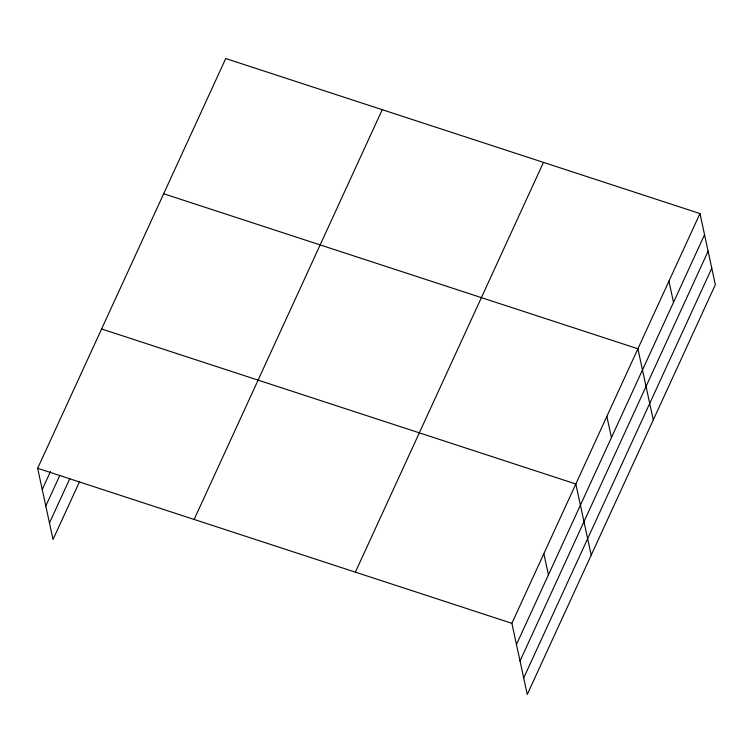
<?xml version="1.0" encoding="UTF-8"?>
<svg xmlns="http://www.w3.org/2000/svg" width="753" height="753" viewBox="0 0 753 753"><rect width="100%" height="100%" fill="white"/><g stroke="black" fill="none" stroke-linecap="round" stroke-linejoin="round"><path stroke-width="1.13" d="M79.677 481.393L53.03 539.449L37.65 468.291L225.74 58.536L699.97 213.551L715.35 284.709L527.26 694.464L511.88 623.315L699.97 213.551M42.234 489.478L50.47 471.538M45.792 505.969L59.845 475.359M49.472 522.959L69.813 478.626M194.142 519.448L382.232 109.693M355.378 572.158L543.468 162.394M516.454 644.502L704.544 234.748M520.022 660.993L708.112 251.229M523.693 677.982L711.783 268.219M163.674 193.756L637.895 348.78L653.284 419.929M101.599 328.976L575.829 484L591.209 555.149M37.65 468.291L511.88 623.315M668.928 281.17L673.511 302.358M606.862 416.39L611.445 437.578M543.854 553.653L548.429 574.84"/></g></svg>
